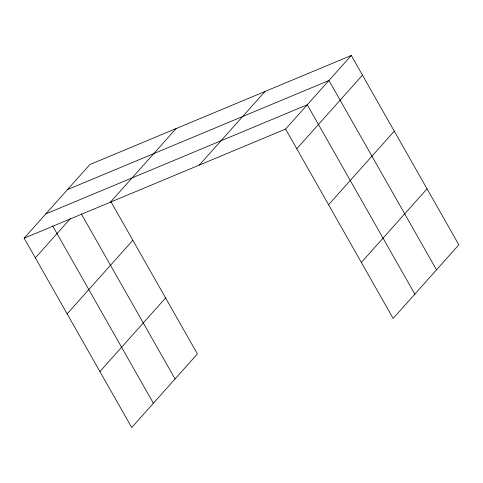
<?xml version="1.0" encoding="UTF-8"?>
<svg xmlns="http://www.w3.org/2000/svg" width="483" height="483" viewBox="0 0 483 483"><rect width="100%" height="100%" fill="white"/><g stroke="black" fill="none" stroke-linecap="round" stroke-linejoin="round"><path stroke-width="0.72" d="M111.018 201.846L197.408 353.93L131.714 427.533L24.15 238.179L89.844 164.576L351.286 55.467L458.85 244.821L393.156 318.424L285.592 129.07L351.286 55.467M35.337 257.868L70.319 218.678M110.426 202.178L176.12 128.575M199.316 165.077L265.01 91.474M67.143 313.859L132.837 240.256M296.773 148.758L362.467 75.155M99.909 371.542L165.603 297.939M328.579 204.75L394.273 131.147M361.35 262.432L427.044 188.829M67.511 189.602L328.947 80.492L436.511 269.846M45.831 213.891L307.266 104.781L414.837 294.135M24.15 238.179L285.592 129.07M81.283 213.848L175.075 378.956M52.683 225.959L153.395 403.245"/></g></svg>
